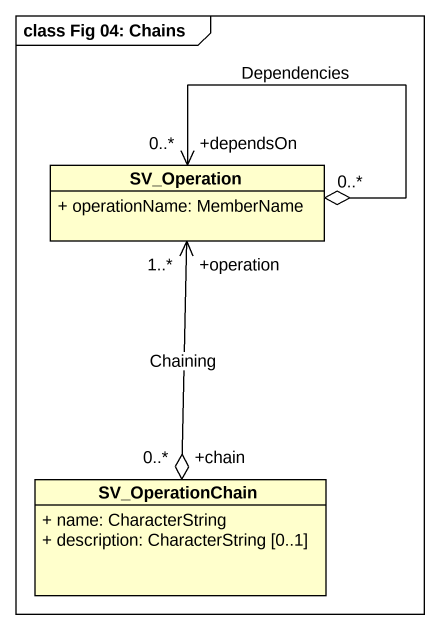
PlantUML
@startuml
mainframe class Fig 04: Chains
hide circle
hide empty members
skinparam classAttributeIconSize 0
class SV_Operation {
  + operationName: MemberName
}
class SV_OperationChain {
  + name: CharacterString
  + description: CharacterString [0..1]
}
SV_Operation "0..*" o--> "+dependsOn\n0..*" SV_Operation : Dependencies
SV_OperationChain "+chain\n0..*" o-up-> "+operation\n1..*" SV_Operation : Chaining
@enduml
